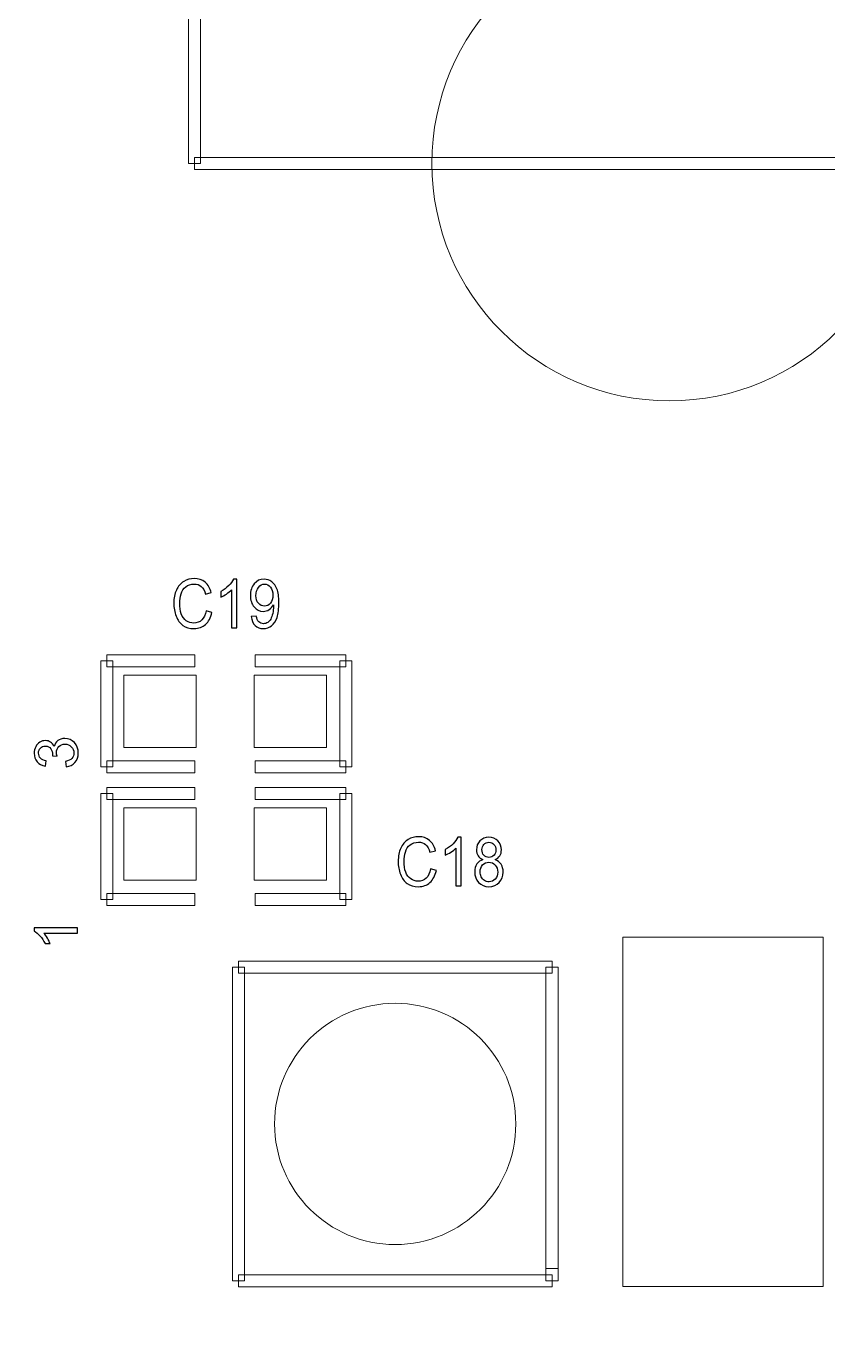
# Model space of a CAD drawing. Header units: millimetres. Extents: x -69 to 39, y -9 to 54.
# Drawn here: x -6.35 to 2.09, y 16.06 to 29.79 of the extents above; entities that cross this region are included whole.
import ezdxf

# ---------------------------------------------------------------- set-up
doc = ezdxf.new("R2010")
doc.units = ezdxf.units.MM
doc.header["$MEASUREMENT"] = 0
for name, color, linetype in [('BG_OUTLINE', 7, 'Continuous'), ('PG_SILKSCREEN_TOP', 7, 'Continuous'), ('PIN_BOTTOM', 7, 'Continuous'), ('PIN_TOP', 7, 'Continuous'), ('RD_SILKSCREEN_TOP', 7, 'Continuous')]:
    doc.layers.add(name, color=color, linetype=linetype)

msp = doc.modelspace()

# ---------------------------------------------------------------- linework, layer by layer
at = {"layer": 'BG_OUTLINE', "color": 176, "lineweight": 9}
msp.add_open_spline([(22.1252, -9.4051), (22.1252, -9.4051), (-56.3279, -9.4051), (-56.3279, -9.4051), (-56.3279, -9.4051), (-56.3279, -9.4051), (-56.3279, 41.6488), (-56.3279, 41.6488), (-56.3279, 41.6488), (-56.3279, 41.6488), (22.3259, 41.6488), (22.3259, 41.6488), (22.3259, 41.6488), (22.9318, 41.6492), (23.513, 41.4088), (23.9418, 40.9807), (23.9418, 40.9807), (24.3705, 40.5525), (24.6115, 39.9687), (24.6119, 39.3628), (24.6119, 39.3628), (24.6119, 39.3628), (24.6119, -7.1191), (24.6119, -7.1191), (24.6119, -7.1191), (24.6123, -7.725), (24.372, -8.3063), (23.9438, -8.735), (23.9438, -8.735), (23.5156, -9.1637), (22.9318, -9.4047), (22.3259, -9.4051), (22.3259, -9.4051), (22.3259, -9.4051), (22.1252, -9.4051), (22.1252, -9.4051)], degree=3, knots=[0, 0, 0, 0, 0.1111111, 0.1111111, 0.1111111, 0.1111111, 0.2222222, 0.2222222, 0.2222222, 0.2222222, 0.3333333, 0.3333333, 0.3333333, 0.3333333, 0.4444444, 0.4444444, 0.4444444, 0.4444444, 0.5555556, 0.5555556, 0.5555556, 0.5555556, 0.6666667, 0.6666667, 0.6666667, 0.6666667, 0.7777778, 0.7777778, 0.7777778, 0.7777778, 0.8888889, 0.8888889, 0.8888889, 0.8888889, 1, 1, 1, 1], dxfattribs=at)
at = {"layer": 'PG_SILKSCREEN_TOP', "lineweight": 9}
for points in [[(-4.5148, 28.3404), (-4.5148, 28.3404), (-4.6418, 28.3404), (-4.6418, 28.3404), (-4.6418, 28.3404), (-4.6418, 28.3404), (-4.6418, 38.3404), (-4.6418, 38.3404), (-4.6418, 38.3404), (-4.6418, 38.3404), (-4.5148, 38.3404), (-4.5148, 38.3404), (-4.5148, 38.3404), (-4.5148, 38.3404), (-4.5148, 28.3404), (-4.5148, 28.3404)], [(7.422, 28.4039), (7.422, 28.4039), (7.422, 28.2769), (7.422, 28.2769), (7.422, 28.2769), (7.422, 28.2769), (-4.5783, 28.2769), (-4.5783, 28.2769), (-4.5783, 28.2769), (-4.5783, 28.2769), (-4.5783, 28.4039), (-4.5783, 28.4039), (-4.5783, 28.4039), (-4.5783, 28.4039), (7.422, 28.4039), (7.422, 28.4039)], [(-5.5633, 23.1043), (-5.5633, 23.1043), (-5.4363, 23.1043), (-5.4363, 23.1043), (-5.4363, 23.1043), (-5.4363, 23.1043), (-5.4363, 21.9867), (-5.4363, 21.9867), (-5.4363, 21.9867), (-5.4363, 21.9867), (-5.5633, 21.9867), (-5.5633, 21.9867), (-5.5633, 21.9867), (-5.5633, 21.9867), (-5.5633, 23.1043), (-5.5633, 23.1043)], [(-4.5727, 23.1678), (-4.5727, 23.1678), (-4.5727, 23.0408), (-4.5727, 23.0408), (-4.5727, 23.0408), (-4.5727, 23.0408), (-5.4998, 23.0408), (-5.4998, 23.0408), (-5.4998, 23.0408), (-5.4998, 23.0408), (-5.4998, 23.1678), (-5.4998, 23.1678), (-5.4998, 23.1678), (-5.4998, 23.1678), (-4.5727, 23.1678), (-4.5727, 23.1678)], [(-3.9377, 23.0408), (-3.9377, 23.0408), (-3.9377, 23.1678), (-3.9377, 23.1678), (-3.9377, 23.1678), (-3.9377, 23.1678), (-2.9852, 23.1678), (-2.9852, 23.1678), (-2.9852, 23.1678), (-2.9852, 23.1678), (-2.9852, 23.0408), (-2.9852, 23.0408), (-2.9852, 23.0408), (-2.9852, 23.0408), (-3.9377, 23.0408), (-3.9377, 23.0408)], [(-3.0487, 23.1043), (-3.0487, 23.1043), (-2.9217, 23.1043), (-2.9217, 23.1043), (-2.9217, 23.1043), (-2.9217, 23.1043), (-2.9217, 21.9867), (-2.9217, 21.9867), (-2.9217, 21.9867), (-2.9217, 21.9867), (-3.0487, 21.9867), (-3.0487, 21.9867), (-3.0487, 21.9867), (-3.0487, 21.9867), (-3.0487, 23.1043), (-3.0487, 23.1043)], [(-5.4998, 21.9232), (-5.4998, 21.9232), (-5.4998, 22.0502), (-5.4998, 22.0502), (-5.4998, 22.0502), (-5.4998, 22.0502), (-4.5727, 22.0502), (-4.5727, 22.0502), (-4.5727, 22.0502), (-4.5727, 22.0502), (-4.5727, 21.9232), (-4.5727, 21.9232), (-4.5727, 21.9232), (-4.5727, 21.9232), (-5.4998, 21.9232), (-5.4998, 21.9232)], [(-2.9852, 22.0502), (-2.9852, 22.0502), (-2.9852, 21.9232), (-2.9852, 21.9232), (-2.9852, 21.9232), (-2.9852, 21.9232), (-3.9377, 21.9232), (-3.9377, 21.9232), (-3.9377, 21.9232), (-3.9377, 21.9232), (-3.9377, 22.0502), (-3.9377, 22.0502), (-3.9377, 22.0502), (-3.9377, 22.0502), (-2.9852, 22.0502), (-2.9852, 22.0502)], [(-5.5633, 21.7073), (-5.5633, 21.7073), (-5.4363, 21.7073), (-5.4363, 21.7073), (-5.4363, 21.7073), (-5.4363, 21.7073), (-5.4363, 20.5897), (-5.4363, 20.5897), (-5.4363, 20.5897), (-5.4363, 20.5897), (-5.5633, 20.5897), (-5.5633, 20.5897), (-5.5633, 20.5897), (-5.5633, 20.5897), (-5.5633, 21.7073), (-5.5633, 21.7073)], [(-4.5727, 21.7708), (-4.5727, 21.7708), (-4.5727, 21.6438), (-4.5727, 21.6438), (-4.5727, 21.6438), (-4.5727, 21.6438), (-5.4998, 21.6438), (-5.4998, 21.6438), (-5.4998, 21.6438), (-5.4998, 21.6438), (-5.4998, 21.7708), (-5.4998, 21.7708), (-5.4998, 21.7708), (-5.4998, 21.7708), (-4.5727, 21.7708), (-4.5727, 21.7708)], [(-3.9377, 21.6438), (-3.9377, 21.6438), (-3.9377, 21.7708), (-3.9377, 21.7708), (-3.9377, 21.7708), (-3.9377, 21.7708), (-2.9852, 21.7708), (-2.9852, 21.7708), (-2.9852, 21.7708), (-2.9852, 21.7708), (-2.9852, 21.6438), (-2.9852, 21.6438), (-2.9852, 21.6438), (-2.9852, 21.6438), (-3.9377, 21.6438), (-3.9377, 21.6438)], [(-3.0487, 21.7073), (-3.0487, 21.7073), (-2.9217, 21.7073), (-2.9217, 21.7073), (-2.9217, 21.7073), (-2.9217, 21.7073), (-2.9217, 20.5897), (-2.9217, 20.5897), (-2.9217, 20.5897), (-2.9217, 20.5897), (-3.0487, 20.5897), (-3.0487, 20.5897), (-3.0487, 20.5897), (-3.0487, 20.5897), (-3.0487, 21.7073), (-3.0487, 21.7073)], [(-5.4998, 20.5262), (-5.4998, 20.5262), (-5.4998, 20.6532), (-5.4998, 20.6532), (-5.4998, 20.6532), (-5.4998, 20.6532), (-4.5727, 20.6532), (-4.5727, 20.6532), (-4.5727, 20.6532), (-4.5727, 20.6532), (-4.5727, 20.5262), (-4.5727, 20.5262), (-4.5727, 20.5262), (-4.5727, 20.5262), (-5.4998, 20.5262), (-5.4998, 20.5262)], [(-2.9852, 20.6532), (-2.9852, 20.6532), (-2.9852, 20.5262), (-2.9852, 20.5262), (-2.9852, 20.5262), (-2.9852, 20.5262), (-3.9377, 20.5262), (-3.9377, 20.5262), (-3.9377, 20.5262), (-3.9377, 20.5262), (-3.9377, 20.6532), (-3.9377, 20.6532), (-3.9377, 20.6532), (-3.9377, 20.6532), (-2.9852, 20.6532), (-2.9852, 20.6532)], [(-4.1155, 19.815), (-4.1155, 19.815), (-4.1155, 19.942), (-4.1155, 19.942), (-4.1155, 19.942), (-4.1155, 19.942), (-0.8135, 19.942), (-0.8135, 19.942), (-0.8135, 19.942), (-0.8135, 19.942), (-0.8135, 19.815), (-0.8135, 19.815), (-0.8135, 19.815), (-0.8135, 19.815), (-4.1155, 19.815), (-4.1155, 19.815)], [(-4.052, 16.5765), (-4.052, 16.5765), (-4.179, 16.5765), (-4.179, 16.5765), (-4.179, 16.5765), (-4.179, 16.5765), (-4.179, 19.8785), (-4.179, 19.8785), (-4.179, 19.8785), (-4.179, 19.8785), (-4.052, 19.8785), (-4.052, 19.8785), (-4.052, 19.8785), (-4.052, 19.8785), (-4.052, 16.5765), (-4.052, 16.5765)], [(-0.877, 19.8785), (-0.877, 19.8785), (-0.75, 19.8785), (-0.75, 19.8785), (-0.75, 19.8785), (-0.75, 19.8785), (-0.75, 16.7035), (-0.75, 16.7035), (-0.75, 16.7035), (-0.75, 16.7035), (-0.877, 16.7035), (-0.877, 16.7035), (-0.877, 16.7035), (-0.877, 16.7035), (-0.877, 19.8785), (-0.877, 19.8785)], [(-0.8135, 16.64), (-0.8135, 16.64), (-0.8135, 16.513), (-0.8135, 16.513), (-0.8135, 16.513), (-0.8135, 16.513), (-4.1155, 16.513), (-4.1155, 16.513), (-4.1155, 16.513), (-4.1155, 16.513), (-4.1155, 16.64), (-4.1155, 16.64), (-4.1155, 16.64), (-4.1155, 16.64), (-0.8135, 16.64), (-0.8135, 16.64)], [(-0.877, 16.7035), (-0.877, 16.7035), (-0.75, 16.7035), (-0.75, 16.7035), (-0.75, 16.7035), (-0.75, 16.7035), (-0.75, 16.5765), (-0.75, 16.5765), (-0.75, 16.5765), (-0.75, 16.5765), (-0.877, 16.5765), (-0.877, 16.5765), (-0.877, 16.5765), (-0.877, 16.5765), (-0.877, 16.7035), (-0.877, 16.7035)]]:
    msp.add_open_spline(points, degree=3, knots=[0, 0, 0, 0, 0.25, 0.25, 0.25, 0.25, 0.5, 0.5, 0.5, 0.5, 0.75, 0.75, 0.75, 0.75, 1, 1, 1, 1], dxfattribs=at)
at = {"layer": 'PG_SILKSCREEN_TOP'}
for points, knots in [([(-5.9287, 21.988), (-5.9287, 21.988), (-5.9361, 22.0437), (-5.9361, 22.0437), (-5.9361, 22.0437), (-5.9045, 22.0502), (-5.8817, 22.0611), (-5.8678, 22.0764), (-5.8678, 22.0764), (-5.8538, 22.0919), (-5.8468, 22.1106), (-5.8468, 22.1327), (-5.8468, 22.1327), (-5.8468, 22.159), (-5.8559, 22.1812), (-5.8741, 22.1993), (-5.8741, 22.1993), (-5.8923, 22.2173), (-5.9149, 22.2264), (-5.9417, 22.2264), (-5.9417, 22.2264), (-5.9673, 22.2264), (-5.9885, 22.2181), (-6.0051, 22.2013), (-6.0051, 22.2013), (-6.0217, 22.1845), (-6.0301, 22.1632), (-6.0301, 22.1374), (-6.0301, 22.1374), (-6.0301, 22.1268), (-6.028, 22.1137), (-6.0239, 22.098), (-6.0239, 22.098), (-6.0239, 22.098), (-6.0729, 22.1043), (-6.0729, 22.1043), (-6.0729, 22.1043), (-6.0724, 22.108), (-6.0722, 22.1109), (-6.0722, 22.1133), (-6.0722, 22.1133), (-6.0722, 22.137), (-6.0785, 22.1584), (-6.0909, 22.1774), (-6.0909, 22.1774), (-6.1032, 22.1965), (-6.1224, 22.206), (-6.1482, 22.206), (-6.1482, 22.206), (-6.1686, 22.206), (-6.1857, 22.199), (-6.199, 22.1851), (-6.199, 22.1851), (-6.2125, 22.1713), (-6.2192, 22.1534), (-6.2192, 22.1315), (-6.2192, 22.1315), (-6.2192, 22.1098), (-6.2123, 22.0917), (-6.1988, 22.0773), (-6.1988, 22.0773), (-6.1851, 22.0628), (-6.1646, 22.0535), (-6.1373, 22.0494), (-6.1373, 22.0494), (-6.1373, 22.0494), (-6.1473, 21.9936), (-6.1473, 21.9936), (-6.1473, 21.9936), (-6.1847, 22.0004), (-6.2137, 22.0159), (-6.2343, 22.04), (-6.2343, 22.04), (-6.2548, 22.0643), (-6.2652, 22.0943), (-6.2652, 22.1303), (-6.2652, 22.1303), (-6.2652, 22.1551), (-6.2598, 22.1779), (-6.2492, 22.1988), (-6.2492, 22.1988), (-6.2385, 22.2196), (-6.224, 22.2356), (-6.2056, 22.2467), (-6.2056, 22.2467), (-6.1872, 22.2577), (-6.1677, 22.2633), (-6.1469, 22.2633), (-6.1469, 22.2633), (-6.1274, 22.2633), (-6.1095, 22.2581), (-6.0933, 22.2475), (-6.0933, 22.2475), (-6.0772, 22.2369), (-6.0644, 22.2213), (-6.0549, 22.2007), (-6.0549, 22.2007), (-6.0487, 22.2276), (-6.0358, 22.2484), (-6.0162, 22.2633), (-6.0162, 22.2633), (-5.9968, 22.2782), (-5.9723, 22.2856), (-5.943, 22.2856), (-5.943, 22.2856), (-5.9033, 22.2856), (-5.8697, 22.2712), (-5.842, 22.2422), (-5.842, 22.2422), (-5.8144, 22.2133), (-5.8007, 22.1767), (-5.8007, 22.1324), (-5.8007, 22.1324), (-5.8007, 22.0925), (-5.8125, 22.0594), (-5.8363, 22.0331), (-5.8363, 22.0331), (-5.86, 22.0067), (-5.8908, 21.9917), (-5.9287, 21.988)], [0, 0, 0, 0, 0.0333333, 0.0333333, 0.0333333, 0.0333333, 0.0666667, 0.0666667, 0.0666667, 0.0666667, 0.1, 0.1, 0.1, 0.1, 0.1333333, 0.1333333, 0.1333333, 0.1333333, 0.1666667, 0.1666667, 0.1666667, 0.1666667, 0.2, 0.2, 0.2, 0.2, 0.2333333, 0.2333333, 0.2333333, 0.2333333, 0.2666667, 0.2666667, 0.2666667, 0.2666667, 0.3, 0.3, 0.3, 0.3, 0.3333333, 0.3333333, 0.3333333, 0.3333333, 0.3666667, 0.3666667, 0.3666667, 0.3666667, 0.4, 0.4, 0.4, 0.4, 0.4333333, 0.4333333, 0.4333333, 0.4333333, 0.4666667, 0.4666667, 0.4666667, 0.4666667, 0.5, 0.5, 0.5, 0.5, 0.5333333, 0.5333333, 0.5333333, 0.5333333, 0.5666667, 0.5666667, 0.5666667, 0.5666667, 0.6, 0.6, 0.6, 0.6, 0.6333333, 0.6333333, 0.6333333, 0.6333333, 0.6666667, 0.6666667, 0.6666667, 0.6666667, 0.7, 0.7, 0.7, 0.7, 0.7333333, 0.7333333, 0.7333333, 0.7333333, 0.7666667, 0.7666667, 0.7666667, 0.7666667, 0.8, 0.8, 0.8, 0.8, 0.8333333, 0.8333333, 0.8333333, 0.8333333, 0.8666667, 0.8666667, 0.8666667, 0.8666667, 0.9, 0.9, 0.9, 0.9, 0.9333333, 0.9333333, 0.9333333, 0.9333333, 0.9666667, 0.9666667, 0.9666667, 0.9666667, 1, 1, 1, 1]), ([(-5.8087, 20.2928), (-5.8087, 20.2928), (-5.8087, 20.2371), (-5.8087, 20.2371), (-5.8087, 20.2371), (-5.8087, 20.2371), (-6.1643, 20.2371), (-6.1643, 20.2371), (-6.1643, 20.2371), (-6.1515, 20.2236), (-6.1387, 20.2061), (-6.1259, 20.1843), (-6.1259, 20.1843), (-6.1131, 20.1623), (-6.1034, 20.1428), (-6.0971, 20.1254), (-6.0971, 20.1254), (-6.0971, 20.1254), (-6.151, 20.1254), (-6.151, 20.1254), (-6.151, 20.1254), (-6.1657, 20.1566), (-6.1835, 20.1839), (-6.2043, 20.2073), (-6.2043, 20.2073), (-6.2253, 20.2306), (-6.2455, 20.2472), (-6.2652, 20.257), (-6.2652, 20.257), (-6.2652, 20.257), (-6.2652, 20.2928), (-6.2652, 20.2928), (-6.2652, 20.2928), (-6.2652, 20.2928), (-5.8087, 20.2928), (-5.8087, 20.2928)], [0, 0, 0, 0, 0.1111111, 0.1111111, 0.1111111, 0.1111111, 0.2222222, 0.2222222, 0.2222222, 0.2222222, 0.3333333, 0.3333333, 0.3333333, 0.3333333, 0.4444444, 0.4444444, 0.4444444, 0.4444444, 0.5555556, 0.5555556, 0.5555556, 0.5555556, 0.6666667, 0.6666667, 0.6666667, 0.6666667, 0.7777778, 0.7777778, 0.7777778, 0.7777778, 0.8888889, 0.8888889, 0.8888889, 0.8888889, 1, 1, 1, 1])]:
    msp.add_open_spline(points, degree=3, knots=knots, dxfattribs=at)
at = {"layer": 'PIN_BOTTOM', "color": 9, "lineweight": 9}
msp.add_open_spline([(2.922, 28.3404), (2.922, 29.7212), (1.8027, 30.8404), (0.422, 30.8404), (0.422, 30.8404), (-0.9587, 30.8404), (-2.078, 29.7212), (-2.078, 28.3405), (-2.078, 28.3405), (-2.078, 26.9597), (-0.9588, 25.8405), (0.422, 25.8405), (0.422, 25.8405), (1.8027, 25.8404), (2.922, 26.9597), (2.922, 28.3404)], degree=3, knots=[0, 0, 0, 0, 0.25, 0.25, 0.25, 0.25, 0.5, 0.5, 0.5, 0.5, 0.75, 0.75, 0.75, 0.75, 1, 1, 1, 1], dxfattribs=at)
at = {"layer": 'PIN_TOP', "color": 8, "lineweight": 9}
for points in [[(2.922, 28.3404), (2.922, 29.7212), (1.8027, 30.8404), (0.422, 30.8404), (0.422, 30.8404), (-0.9587, 30.8404), (-2.078, 29.7212), (-2.078, 28.3405), (-2.078, 28.3405), (-2.078, 26.9597), (-0.9588, 25.8405), (0.422, 25.8405), (0.422, 25.8405), (1.8027, 25.8404), (2.922, 26.9597), (2.922, 28.3404)], [(-5.322, 22.1899), (-5.322, 22.1899), (-5.322, 22.9519), (-5.322, 22.9519), (-5.322, 22.9519), (-5.322, 22.9519), (-4.56, 22.9519), (-4.56, 22.9519), (-4.56, 22.9519), (-4.56, 22.9519), (-4.56, 22.1899), (-4.56, 22.1899), (-4.56, 22.1899), (-4.56, 22.1899), (-5.322, 22.1899), (-5.322, 22.1899)], [(-3.9504, 22.1899), (-3.9504, 22.1899), (-3.9504, 22.9519), (-3.9504, 22.9519), (-3.9504, 22.9519), (-3.9504, 22.9519), (-3.1884, 22.9519), (-3.1884, 22.9519), (-3.1884, 22.9519), (-3.1884, 22.9519), (-3.1884, 22.1899), (-3.1884, 22.1899), (-3.1884, 22.1899), (-3.1884, 22.1899), (-3.9504, 22.1899), (-3.9504, 22.1899)], [(-5.322, 20.7929), (-5.322, 20.7929), (-5.322, 21.5549), (-5.322, 21.5549), (-5.322, 21.5549), (-5.322, 21.5549), (-4.56, 21.5549), (-4.56, 21.5549), (-4.56, 21.5549), (-4.56, 21.5549), (-4.56, 20.7929), (-4.56, 20.7929), (-4.56, 20.7929), (-4.56, 20.7929), (-5.322, 20.7929), (-5.322, 20.7929)], [(-3.9504, 20.7929), (-3.9504, 20.7929), (-3.9504, 21.5549), (-3.9504, 21.5549), (-3.9504, 21.5549), (-3.9504, 21.5549), (-3.1884, 21.5549), (-3.1884, 21.5549), (-3.1884, 21.5549), (-3.1884, 21.5549), (-3.1884, 20.7929), (-3.1884, 20.7929), (-3.1884, 20.7929), (-3.1884, 20.7929), (-3.9504, 20.7929), (-3.9504, 20.7929)], [(-0.0685, 16.5144), (-0.0685, 16.5144), (-0.0685, 20.1946), (-0.0685, 20.1946), (-0.0685, 20.1946), (-0.0685, 20.1946), (2.0417, 20.1946), (2.0417, 20.1946), (2.0417, 20.1946), (2.0417, 20.1946), (2.0417, 16.5144), (2.0417, 16.5144), (2.0417, 16.5144), (2.0417, 16.5144), (-0.0685, 16.5144), (-0.0685, 16.5144)], [(-1.1945, 18.2275), (-1.1945, 18.9289), (-1.7631, 19.4975), (-2.4645, 19.4975), (-2.4645, 19.4975), (-3.1659, 19.4975), (-3.7345, 18.9289), (-3.7345, 18.2275), (-3.7345, 18.2275), (-3.7345, 17.5261), (-3.1659, 16.9575), (-2.4645, 16.9575), (-2.4645, 16.9575), (-1.7631, 16.9575), (-1.1945, 17.5261), (-1.1945, 18.2275)]]:
    msp.add_open_spline(points, degree=3, knots=[0, 0, 0, 0, 0.25, 0.25, 0.25, 0.25, 0.5, 0.5, 0.5, 0.5, 0.75, 0.75, 0.75, 0.75, 1, 1, 1, 1], dxfattribs=at)
at = {"layer": 'RD_SILKSCREEN_TOP', "color": 1}
for points, knots in [([(-4.4534, 23.6301), (-4.4534, 23.6301), (-4.3932, 23.613), (-4.3932, 23.613), (-4.3932, 23.613), (-4.4058, 23.5578), (-4.4286, 23.5156), (-4.4613, 23.4864), (-4.4613, 23.4864), (-4.494, 23.4574), (-4.5341, 23.4429), (-4.5815, 23.4429), (-4.5815, 23.4429), (-4.6305, 23.4429), (-4.6703, 23.4541), (-4.701, 23.4764), (-4.701, 23.4764), (-4.7317, 23.4988), (-4.7551, 23.5311), (-4.7711, 23.5735), (-4.7711, 23.5735), (-4.7871, 23.6159), (-4.7951, 23.6614), (-4.7951, 23.71), (-4.7951, 23.71), (-4.7951, 23.763), (-4.7861, 23.8092), (-4.768, 23.8487), (-4.768, 23.8487), (-4.7498, 23.8882), (-4.7241, 23.9181), (-4.6907, 23.9387), (-4.6907, 23.9387), (-4.6573, 23.9592), (-4.6206, 23.9694), (-4.5805, 23.9694), (-4.5805, 23.9694), (-4.535, 23.9694), (-4.4968, 23.9564), (-4.4658, 23.9305), (-4.4658, 23.9305), (-4.4348, 23.9045), (-4.4132, 23.8681), (-4.4011, 23.8211), (-4.4011, 23.8211), (-4.4011, 23.8211), (-4.4602, 23.8054), (-4.4602, 23.8054), (-4.4602, 23.8054), (-4.4708, 23.8425), (-4.486, 23.8694), (-4.5062, 23.8864), (-4.5062, 23.8864), (-4.5262, 23.9033), (-4.5513, 23.9117), (-4.5818, 23.9117), (-4.5818, 23.9117), (-4.6167, 23.9117), (-4.6458, 23.9024), (-4.6693, 23.8837), (-4.6693, 23.8837), (-4.6929, 23.8648), (-4.7093, 23.8397), (-4.7188, 23.808), (-4.7188, 23.808), (-4.7283, 23.7765), (-4.733, 23.7439), (-4.733, 23.7104), (-4.733, 23.7104), (-4.733, 23.667), (-4.7274, 23.6293), (-4.7163, 23.5969), (-4.7163, 23.5969), (-4.7049, 23.5647), (-4.6874, 23.5405), (-4.6636, 23.5245), (-4.6636, 23.5245), (-4.6398, 23.5085), (-4.6141, 23.5006), (-4.5863, 23.5006), (-4.5863, 23.5006), (-4.5527, 23.5006), (-4.5242, 23.5115), (-4.5008, 23.5332), (-4.5008, 23.5332), (-4.4774, 23.555), (-4.4617, 23.5873), (-4.4534, 23.6301)], [0, 0, 0, 0, 0.0454545, 0.0454545, 0.0454545, 0.0454545, 0.0909091, 0.0909091, 0.0909091, 0.0909091, 0.1363636, 0.1363636, 0.1363636, 0.1363636, 0.1818182, 0.1818182, 0.1818182, 0.1818182, 0.2272727, 0.2272727, 0.2272727, 0.2272727, 0.2727273, 0.2727273, 0.2727273, 0.2727273, 0.3181818, 0.3181818, 0.3181818, 0.3181818, 0.3636364, 0.3636364, 0.3636364, 0.3636364, 0.4090909, 0.4090909, 0.4090909, 0.4090909, 0.4545455, 0.4545455, 0.4545455, 0.4545455, 0.5, 0.5, 0.5, 0.5, 0.5454545, 0.5454545, 0.5454545, 0.5454545, 0.5909091, 0.5909091, 0.5909091, 0.5909091, 0.6363636, 0.6363636, 0.6363636, 0.6363636, 0.6818182, 0.6818182, 0.6818182, 0.6818182, 0.7272727, 0.7272727, 0.7272727, 0.7272727, 0.7727273, 0.7727273, 0.7727273, 0.7727273, 0.8181818, 0.8181818, 0.8181818, 0.8181818, 0.8636364, 0.8636364, 0.8636364, 0.8636364, 0.9090909, 0.9090909, 0.9090909, 0.9090909, 0.9545455, 0.9545455, 0.9545455, 0.9545455, 1, 1, 1, 1]), ([(-4.1316, 23.4516), (-4.1316, 23.4516), (-4.1873, 23.4516), (-4.1873, 23.4516), (-4.1873, 23.4516), (-4.1873, 23.4516), (-4.1873, 23.8499), (-4.1873, 23.8499), (-4.1873, 23.8499), (-4.2008, 23.8355), (-4.2184, 23.8212), (-4.2402, 23.8068), (-4.2402, 23.8068), (-4.262, 23.7925), (-4.2817, 23.7817), (-4.299, 23.7746), (-4.299, 23.7746), (-4.299, 23.7746), (-4.299, 23.8349), (-4.299, 23.8349), (-4.299, 23.8349), (-4.2677, 23.8514), (-4.2404, 23.8713), (-4.2171, 23.8947), (-4.2171, 23.8947), (-4.1938, 23.9181), (-4.1772, 23.9408), (-4.1675, 23.9628), (-4.1675, 23.9628), (-4.1675, 23.9628), (-4.1316, 23.9628), (-4.1316, 23.9628), (-4.1316, 23.9628), (-4.1316, 23.9628), (-4.1316, 23.4516), (-4.1316, 23.4516)], [0, 0, 0, 0, 0.1111111, 0.1111111, 0.1111111, 0.1111111, 0.2222222, 0.2222222, 0.2222222, 0.2222222, 0.3333333, 0.3333333, 0.3333333, 0.3333333, 0.4444444, 0.4444444, 0.4444444, 0.4444444, 0.5555556, 0.5555556, 0.5555556, 0.5555556, 0.6666667, 0.6666667, 0.6666667, 0.6666667, 0.7777778, 0.7777778, 0.7777778, 0.7777778, 0.8888889, 0.8888889, 0.8888889, 0.8888889, 1, 1, 1, 1]), ([(-3.9803, 23.5693), (-3.9803, 23.5693), (-3.9266, 23.5749), (-3.9266, 23.5749), (-3.9266, 23.5749), (-3.9221, 23.5467), (-3.9134, 23.5262), (-3.9006, 23.5134), (-3.9006, 23.5134), (-3.8878, 23.5007), (-3.8714, 23.4943), (-3.8513, 23.4943), (-3.8513, 23.4943), (-3.8341, 23.4943), (-3.8191, 23.4987), (-3.8062, 23.5075), (-3.8062, 23.5075), (-3.7933, 23.5163), (-3.7827, 23.5281), (-3.7745, 23.5428), (-3.7745, 23.5428), (-3.7661, 23.5575), (-3.7592, 23.5774), (-3.7536, 23.6023), (-3.7536, 23.6023), (-3.7481, 23.6273), (-3.7453, 23.6528), (-3.7453, 23.6787), (-3.7453, 23.6787), (-3.7453, 23.6814), (-3.7454, 23.6857), (-3.7455, 23.6912), (-3.7455, 23.6912), (-3.7568, 23.6714), (-3.772, 23.6551), (-3.7913, 23.6428), (-3.7913, 23.6428), (-3.8106, 23.6303), (-3.8316, 23.6242), (-3.854, 23.6242), (-3.854, 23.6242), (-3.8917, 23.6242), (-3.9236, 23.6395), (-3.9496, 23.6701), (-3.9496, 23.6701), (-3.9756, 23.7006), (-3.9887, 23.7408), (-3.9887, 23.7908), (-3.9887, 23.7908), (-3.9887, 23.8425), (-3.9751, 23.884), (-3.9479, 23.9155), (-3.9479, 23.9155), (-3.9207, 23.9471), (-3.8866, 23.9628), (-3.8456, 23.9628), (-3.8456, 23.9628), (-3.8162, 23.9628), (-3.7891, 23.9538), (-3.7646, 23.936), (-3.7646, 23.936), (-3.7402, 23.9183), (-3.7215, 23.8928), (-3.7088, 23.8598), (-3.7088, 23.8598), (-3.6962, 23.8269), (-3.6897, 23.7791), (-3.6897, 23.7165), (-3.6897, 23.7165), (-3.6897, 23.6516), (-3.696, 23.5998), (-3.7086, 23.5611), (-3.7086, 23.5611), (-3.7213, 23.5226), (-3.7401, 23.4933), (-3.7649, 23.4732), (-3.7649, 23.4732), (-3.7899, 23.453), (-3.819, 23.4429), (-3.8526, 23.4429), (-3.8526, 23.4429), (-3.8881, 23.4429), (-3.9171, 23.454), (-3.9396, 23.4761), (-3.9396, 23.4761), (-3.9622, 23.4982), (-3.9757, 23.5292), (-3.9803, 23.5693)], [0, 0, 0, 0, 0.0454545, 0.0454545, 0.0454545, 0.0454545, 0.0909091, 0.0909091, 0.0909091, 0.0909091, 0.1363636, 0.1363636, 0.1363636, 0.1363636, 0.1818182, 0.1818182, 0.1818182, 0.1818182, 0.2272727, 0.2272727, 0.2272727, 0.2272727, 0.2727273, 0.2727273, 0.2727273, 0.2727273, 0.3181818, 0.3181818, 0.3181818, 0.3181818, 0.3636364, 0.3636364, 0.3636364, 0.3636364, 0.4090909, 0.4090909, 0.4090909, 0.4090909, 0.4545455, 0.4545455, 0.4545455, 0.4545455, 0.5, 0.5, 0.5, 0.5, 0.5454545, 0.5454545, 0.5454545, 0.5454545, 0.5909091, 0.5909091, 0.5909091, 0.5909091, 0.6363636, 0.6363636, 0.6363636, 0.6363636, 0.6818182, 0.6818182, 0.6818182, 0.6818182, 0.7272727, 0.7272727, 0.7272727, 0.7272727, 0.7727273, 0.7727273, 0.7727273, 0.7727273, 0.8181818, 0.8181818, 0.8181818, 0.8181818, 0.8636364, 0.8636364, 0.8636364, 0.8636364, 0.9090909, 0.9090909, 0.9090909, 0.9090909, 0.9545455, 0.9545455, 0.9545455, 0.9545455, 1, 1, 1, 1]), ([(-3.7518, 23.794), (-3.7518, 23.8298), (-3.7603, 23.8584), (-3.7773, 23.8794), (-3.7773, 23.8794), (-3.7945, 23.9005), (-3.8149, 23.911), (-3.8389, 23.911), (-3.8389, 23.911), (-3.8637, 23.911), (-3.8853, 23.8997), (-3.9037, 23.877), (-3.9037, 23.877), (-3.9221, 23.8543), (-3.9313, 23.8249), (-3.9313, 23.7888), (-3.9313, 23.7888), (-3.9313, 23.7563), (-3.9225, 23.73), (-3.905, 23.7098), (-3.905, 23.7098), (-3.8876, 23.6895), (-3.8661, 23.6794), (-3.8404, 23.6794), (-3.8404, 23.6794), (-3.8146, 23.6794), (-3.7934, 23.6895), (-3.7768, 23.7098), (-3.7768, 23.7098), (-3.7601, 23.73), (-3.7518, 23.7581), (-3.7518, 23.794)], [0, 0, 0, 0, 0.125, 0.125, 0.125, 0.125, 0.25, 0.25, 0.25, 0.25, 0.375, 0.375, 0.375, 0.375, 0.5, 0.5, 0.5, 0.5, 0.625, 0.625, 0.625, 0.625, 0.75, 0.75, 0.75, 0.75, 0.875, 0.875, 0.875, 0.875, 1, 1, 1, 1]), ([(-2.0912, 20.9123), (-2.0912, 20.9123), (-2.031, 20.8952), (-2.031, 20.8952), (-2.031, 20.8952), (-2.0436, 20.84), (-2.0664, 20.7978), (-2.0991, 20.7686), (-2.0991, 20.7686), (-2.1318, 20.7396), (-2.1719, 20.7251), (-2.2193, 20.7251), (-2.2193, 20.7251), (-2.2683, 20.7251), (-2.3081, 20.7363), (-2.3388, 20.7586), (-2.3388, 20.7586), (-2.3695, 20.781), (-2.3929, 20.8133), (-2.4089, 20.8557), (-2.4089, 20.8557), (-2.4249, 20.8981), (-2.4329, 20.9436), (-2.4329, 20.9922), (-2.4329, 20.9922), (-2.4329, 21.0452), (-2.4239, 21.0914), (-2.4058, 21.1309), (-2.4058, 21.1309), (-2.3876, 21.1704), (-2.3619, 21.2003), (-2.3285, 21.2209), (-2.3285, 21.2209), (-2.2951, 21.2414), (-2.2584, 21.2516), (-2.2183, 21.2516), (-2.2183, 21.2516), (-2.1728, 21.2516), (-2.1346, 21.2386), (-2.1036, 21.2127), (-2.1036, 21.2127), (-2.0726, 21.1867), (-2.051, 21.1503), (-2.0389, 21.1033), (-2.0389, 21.1033), (-2.0389, 21.1033), (-2.098, 21.0876), (-2.098, 21.0876), (-2.098, 21.0876), (-2.1086, 21.1247), (-2.1238, 21.1516), (-2.144, 21.1686), (-2.144, 21.1686), (-2.164, 21.1855), (-2.1891, 21.1939), (-2.2196, 21.1939), (-2.2196, 21.1939), (-2.2545, 21.1939), (-2.2836, 21.1846), (-2.3071, 21.1659), (-2.3071, 21.1659), (-2.3307, 21.147), (-2.3471, 21.1219), (-2.3566, 21.0902), (-2.3566, 21.0902), (-2.3661, 21.0587), (-2.3708, 21.0261), (-2.3708, 20.9926), (-2.3708, 20.9926), (-2.3708, 20.9492), (-2.3652, 20.9115), (-2.3541, 20.8791), (-2.3541, 20.8791), (-2.3427, 20.8469), (-2.3252, 20.8227), (-2.3014, 20.8067), (-2.3014, 20.8067), (-2.2776, 20.7907), (-2.2519, 20.7828), (-2.2241, 20.7828), (-2.2241, 20.7828), (-2.1905, 20.7828), (-2.162, 20.7937), (-2.1386, 20.8154), (-2.1386, 20.8154), (-2.1152, 20.8372), (-2.0995, 20.8695), (-2.0912, 20.9123)], [0, 0, 0, 0, 0.0454545, 0.0454545, 0.0454545, 0.0454545, 0.0909091, 0.0909091, 0.0909091, 0.0909091, 0.1363636, 0.1363636, 0.1363636, 0.1363636, 0.1818182, 0.1818182, 0.1818182, 0.1818182, 0.2272727, 0.2272727, 0.2272727, 0.2272727, 0.2727273, 0.2727273, 0.2727273, 0.2727273, 0.3181818, 0.3181818, 0.3181818, 0.3181818, 0.3636364, 0.3636364, 0.3636364, 0.3636364, 0.4090909, 0.4090909, 0.4090909, 0.4090909, 0.4545455, 0.4545455, 0.4545455, 0.4545455, 0.5, 0.5, 0.5, 0.5, 0.5454545, 0.5454545, 0.5454545, 0.5454545, 0.5909091, 0.5909091, 0.5909091, 0.5909091, 0.6363636, 0.6363636, 0.6363636, 0.6363636, 0.6818182, 0.6818182, 0.6818182, 0.6818182, 0.7272727, 0.7272727, 0.7272727, 0.7272727, 0.7727273, 0.7727273, 0.7727273, 0.7727273, 0.8181818, 0.8181818, 0.8181818, 0.8181818, 0.8636364, 0.8636364, 0.8636364, 0.8636364, 0.9090909, 0.9090909, 0.9090909, 0.9090909, 0.9545455, 0.9545455, 0.9545455, 0.9545455, 1, 1, 1, 1]), ([(-1.7694, 20.7338), (-1.7694, 20.7338), (-1.8251, 20.7338), (-1.8251, 20.7338), (-1.8251, 20.7338), (-1.8251, 20.7338), (-1.8251, 21.1321), (-1.8251, 21.1321), (-1.8251, 21.1321), (-1.8386, 21.1177), (-1.8562, 21.1034), (-1.878, 21.089), (-1.878, 21.089), (-1.8998, 21.0747), (-1.9195, 21.0639), (-1.9368, 21.0568), (-1.9368, 21.0568), (-1.9368, 21.0568), (-1.9368, 21.1171), (-1.9368, 21.1171), (-1.9368, 21.1171), (-1.9055, 21.1336), (-1.8782, 21.1535), (-1.8549, 21.1769), (-1.8549, 21.1769), (-1.8316, 21.2003), (-1.815, 21.223), (-1.8053, 21.245), (-1.8053, 21.245), (-1.8053, 21.245), (-1.7694, 21.245), (-1.7694, 21.245), (-1.7694, 21.245), (-1.7694, 21.245), (-1.7694, 20.7338), (-1.7694, 20.7338)], [0, 0, 0, 0, 0.1111111, 0.1111111, 0.1111111, 0.1111111, 0.2222222, 0.2222222, 0.2222222, 0.2222222, 0.3333333, 0.3333333, 0.3333333, 0.3333333, 0.4444444, 0.4444444, 0.4444444, 0.4444444, 0.5555556, 0.5555556, 0.5555556, 0.5555556, 0.6666667, 0.6666667, 0.6666667, 0.6666667, 0.7777778, 0.7777778, 0.7777778, 0.7777778, 0.8888889, 0.8888889, 0.8888889, 0.8888889, 1, 1, 1, 1]), ([(-1.5405, 21.0099), (-1.5637, 21.0193), (-1.5808, 21.0329), (-1.5921, 21.0505), (-1.5921, 21.0505), (-1.6032, 21.0681), (-1.6088, 21.0892), (-1.6088, 21.1137), (-1.6088, 21.1137), (-1.6088, 21.1508), (-1.5969, 21.1819), (-1.5731, 21.2071), (-1.5731, 21.2071), (-1.5493, 21.2324), (-1.5178, 21.245), (-1.4782, 21.245), (-1.4782, 21.245), (-1.4386, 21.245), (-1.4066, 21.2321), (-1.3824, 21.2063), (-1.3824, 21.2063), (-1.3582, 21.1804), (-1.3462, 21.149), (-1.3462, 21.1119), (-1.3462, 21.1119), (-1.3462, 21.0883), (-1.3517, 21.0678), (-1.3627, 21.0503), (-1.3627, 21.0503), (-1.3738, 21.0329), (-1.3906, 21.0193), (-1.4131, 21.0099), (-1.4131, 21.0099), (-1.3852, 20.9997), (-1.364, 20.9833), (-1.3494, 20.9606), (-1.3494, 20.9606), (-1.3349, 20.9379), (-1.3275, 20.9108), (-1.3275, 20.8794), (-1.3275, 20.8794), (-1.3275, 20.8357), (-1.3414, 20.7992), (-1.3688, 20.7696), (-1.3688, 20.7696), (-1.3963, 20.74), (-1.4324, 20.7251), (-1.4774, 20.7251), (-1.4774, 20.7251), (-1.5222, 20.7251), (-1.5582, 20.74), (-1.5858, 20.7697), (-1.5858, 20.7697), (-1.6133, 20.7995), (-1.6271, 20.8366), (-1.6271, 20.881), (-1.6271, 20.881), (-1.6271, 20.9141), (-1.6196, 20.9418), (-1.6045, 20.9642), (-1.6045, 20.9642), (-1.5896, 20.9865), (-1.5682, 21.0018), (-1.5405, 21.0099)], [0, 0, 0, 0, 0.0625, 0.0625, 0.0625, 0.0625, 0.125, 0.125, 0.125, 0.125, 0.1875, 0.1875, 0.1875, 0.1875, 0.25, 0.25, 0.25, 0.25, 0.3125, 0.3125, 0.3125, 0.3125, 0.375, 0.375, 0.375, 0.375, 0.4375, 0.4375, 0.4375, 0.4375, 0.5, 0.5, 0.5, 0.5, 0.5625, 0.5625, 0.5625, 0.5625, 0.625, 0.625, 0.625, 0.625, 0.6875, 0.6875, 0.6875, 0.6875, 0.75, 0.75, 0.75, 0.75, 0.8125, 0.8125, 0.8125, 0.8125, 0.875, 0.875, 0.875, 0.875, 0.9375, 0.9375, 0.9375, 0.9375, 1, 1, 1, 1]), ([(-1.5517, 21.1158), (-1.5517, 21.0918), (-1.5448, 21.0721), (-1.531, 21.0568), (-1.531, 21.0568), (-1.5171, 21.0415), (-1.4991, 21.0338), (-1.477, 21.0338), (-1.477, 21.0338), (-1.4556, 21.0338), (-1.4379, 21.0414), (-1.4241, 21.0566), (-1.4241, 21.0566), (-1.4103, 21.0717), (-1.4036, 21.0903), (-1.4036, 21.1123), (-1.4036, 21.1123), (-1.4036, 21.1353), (-1.4106, 21.1545), (-1.4248, 21.1701), (-1.4248, 21.1701), (-1.4389, 21.1858), (-1.4565, 21.1936), (-1.4776, 21.1936), (-1.4776, 21.1936), (-1.499, 21.1936), (-1.5166, 21.1859), (-1.5307, 21.1707), (-1.5307, 21.1707), (-1.5448, 21.1554), (-1.5517, 21.1371), (-1.5517, 21.1158)], [0, 0, 0, 0, 0.125, 0.125, 0.125, 0.125, 0.25, 0.25, 0.25, 0.25, 0.375, 0.375, 0.375, 0.375, 0.5, 0.5, 0.5, 0.5, 0.625, 0.625, 0.625, 0.625, 0.75, 0.75, 0.75, 0.75, 0.875, 0.875, 0.875, 0.875, 1, 1, 1, 1]), ([(-1.5698, 20.8807), (-1.5698, 20.8629), (-1.5659, 20.8456), (-1.5584, 20.829), (-1.5584, 20.829), (-1.5509, 20.8123), (-1.5397, 20.7993), (-1.5248, 20.7902), (-1.5248, 20.7902), (-1.5099, 20.7811), (-1.4939, 20.7765), (-1.4767, 20.7765), (-1.4767, 20.7765), (-1.45, 20.7765), (-1.428, 20.7861), (-1.4107, 20.8054), (-1.4107, 20.8054), (-1.3933, 20.8246), (-1.3846, 20.849), (-1.3846, 20.8786), (-1.3846, 20.8786), (-1.3846, 20.9088), (-1.3935, 20.9336), (-1.4114, 20.9533), (-1.4114, 20.9533), (-1.4293, 20.973), (-1.4517, 20.9828), (-1.4786, 20.9828), (-1.4786, 20.9828), (-1.5049, 20.9828), (-1.5266, 20.9731), (-1.5438, 20.9537), (-1.5438, 20.9537), (-1.561, 20.9341), (-1.5698, 20.9098), (-1.5698, 20.8807)], [0, 0, 0, 0, 0.1111111, 0.1111111, 0.1111111, 0.1111111, 0.2222222, 0.2222222, 0.2222222, 0.2222222, 0.3333333, 0.3333333, 0.3333333, 0.3333333, 0.4444444, 0.4444444, 0.4444444, 0.4444444, 0.5555556, 0.5555556, 0.5555556, 0.5555556, 0.6666667, 0.6666667, 0.6666667, 0.6666667, 0.7777778, 0.7777778, 0.7777778, 0.7777778, 0.8888889, 0.8888889, 0.8888889, 0.8888889, 1, 1, 1, 1])]:
    msp.add_open_spline(points, degree=3, knots=knots, dxfattribs=at)

doc.saveas('drawing.dxf')
